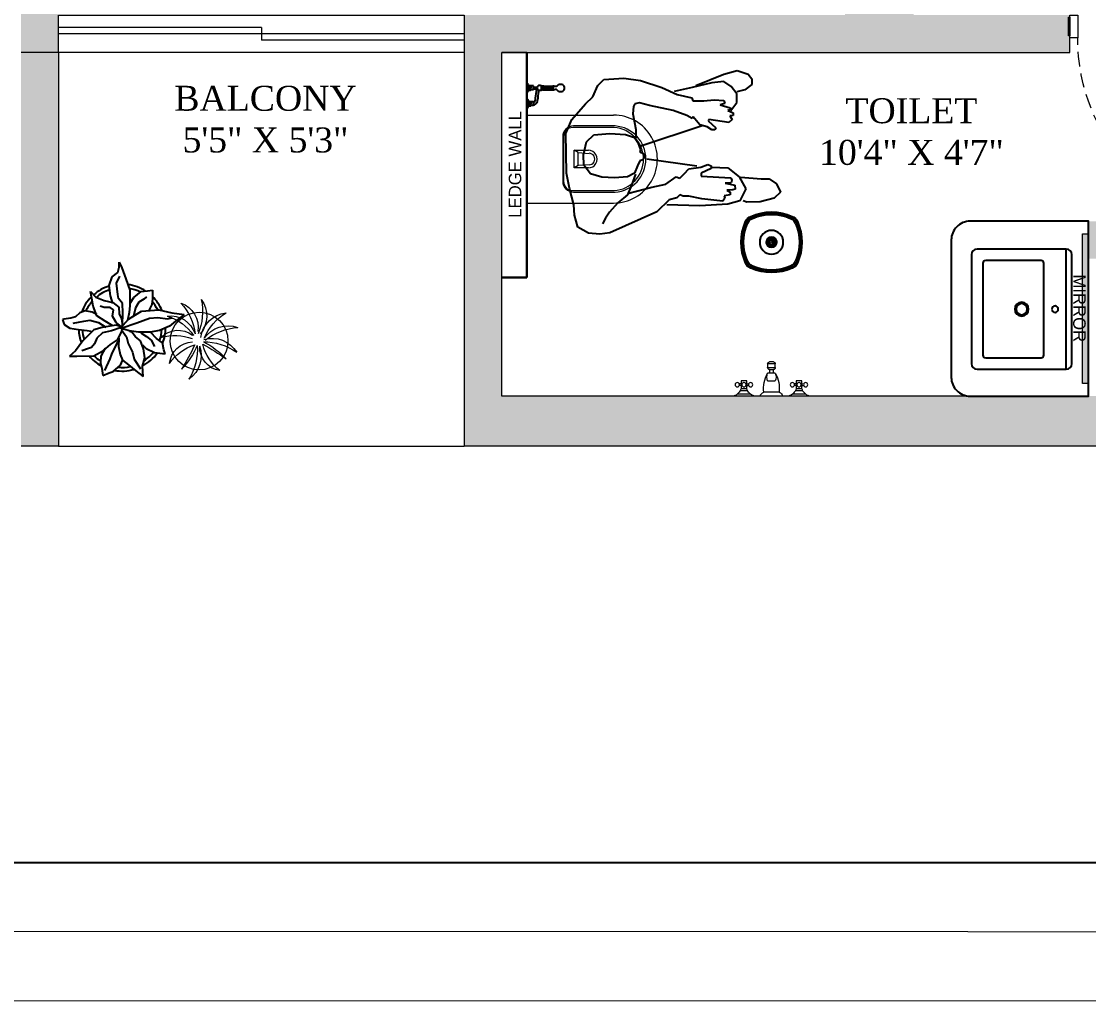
# Model space of a CAD drawing. Header units: inches. Extents: x 2744 to 7136, y -4349 to -2068.
# Drawn here: x 5651.2 to 5822.1, y -4349.2 to -4192.3 of the extents above; entities that cross this region are included whole.
import ezdxf

# ---------------------------------------------------------------- set-up
doc = ezdxf.new("R2010")
doc.units = ezdxf.units.IN
doc.header["$MEASUREMENT"] = 0
for name, pattern in [('1', [0]), ('CENTER2', [1.125, 0.75, -0.125, 0.125, -0.125]), ('HIDDEN4', [0.09375, 0.0625, -0.03125])]:
    doc.linetypes.add(name, pattern=pattern)
for name, color, linetype in [('1_text', 252, 'Continuous'), ('CAY', 94, 'Continuous'), ('OP-ARQ-PUERTA', 3, 'Continuous'), ('OP-PROY 1', 8, 'HIDDEN4'), ('sanit acces', 4, 'Continuous')]:
    doc.layers.add(name, color=color, linetype=linetype)
for name, color, linetype, lineweight in [('25_landscape plants', 72, 'Continuous', 20), ('col.', 31, 'Continuous', 0), ('DIM', 40, '1', 0), ('FURNI', 140, 'Continuous', 18), ('wall', 7, 'Continuous', 30)]:
    doc.layers.add(name, color=color, linetype=linetype, lineweight=lineweight)
doc.layers.add('HATCH', color=251, linetype='Continuous', lineweight=0, transparency=0.75)
doc.styles.add('ATT', font='romans.shx')
doc.styles.add('HEMI', font='stylu.ttf')
doc.styles.add('syf', font='sylfaen.ttf')

# ---------------------------------------------------------------- blocks, each defined once
blk = doc.blocks.new('12PPLT12')
at = {"color": 0, "linetype": 'ByBlock'}
for p, q in [((-0.034, 0.694), (-0.032, 0.751)), ((-0.032, 0.751), (-0.002, 0.689)), ((-0.116, 0.583), (-0.05, 0.632)), ((-0.05, 0.632), (-0.034, 0.694)), ((-0.002, 0.689), (0.044, 0.559)), ((-0.148, 0.486), (-0.116, 0.583)), ((-0.064, 0.51), (-0.026, 0.591)), ((-0.05, 0.38), (-0.064, 0.51)), ((0.044, 0.559), (0.09, 0.432)), ((-0.349, 0.334), (-0.362, 0.415)), ((-0.362, 0.415), (-0.303, 0.35)), ((-0.132, 0.367), (-0.148, 0.486)), ((-0.043, 0.334), (-0.05, 0.38)), ((0.09, 0.432), (0.09, 0.339)), ((0.134, 0.347), (0.22, 0.415)), ((0.22, 0.415), (0.291, 0.421)), ((0.291, 0.421), (0.35, 0.429)), ((0.35, 0.429), (0.348, 0.331)), ((-0.332, 0.247), (-0.349, 0.334)), ((-0.289, 0.136), (-0.332, 0.247)), ((-0.303, 0.35), (-0.208, 0.312)), ((-0.205, 0.231), (-0.251, 0.247)), ((-0.208, 0.312), (-0.105, 0.29)), ((-0.108, 0.279), (-0.132, 0.367)), ((-0.105, 0.29), (-0.037, 0.236)), ((0.003, 0.279), (-0.043, 0.334)), ((0.009, 0.169), (0.003, 0.279)), ((0.09, 0.253), (0.082, 0.174)), ((0.09, 0.339), (0.09, 0.253)), ((0.093, 0.282), (0.134, 0.347)), ((0.193, 0.293), (0.155, 0.228)), ((0.25, 0.328), (0.193, 0.293)), ((0.28, 0.353), (0.25, 0.328)), ((0.342, 0.266), (0.304, 0.19)), ((0.348, 0.331), (0.342, 0.266)), ((-0.536, 0.125), (-0.59, 0.109)), ((-0.487, 0.171), (-0.536, 0.125)), ((-0.425, 0.193), (-0.487, 0.171)), ((-0.346, 0.179), (-0.425, 0.193)), ((-0.292, 0.149), (-0.346, 0.179)), ((-0.194, 0.074), (-0.289, 0.136)), ((-0.137, 0.231), (-0.205, 0.231)), ((-0.097, 0.204), (-0.137, 0.231)), ((-0.11, 0.133), (-0.097, 0.204)), ((-0.069, 0.06), (-0.11, 0.133)), ((-0.037, 0.236), (-0.034, 0.158)), ((-0.034, 0.158), (-0.007, 0.101)), ((0.006, 0.027), (0.009, 0.169)), ((0.082, 0.174), (0.061, 0.082)), ((0.074, 0.098), (0.223, 0.188)), ((0.155, 0.228), (0.131, 0.13)), ((0.223, 0.188), (0.421, 0.204)), ((0.421, 0.204), (0.573, 0.171)), ((0.573, 0.171), (0.716, 0.152)), ((0.716, 0.152), (0.613, 0.074)), ((-0.671, 0.098), (-0.687, 0.095)), ((-0.687, 0.095), (-0.666, 0.036)), ((-0.59, 0.109), (-0.671, 0.098)), ((-0.666, 0.036), (-0.601, -0.005)), ((-0.563, 0.052), (-0.441, 0.074)), ((-0.441, 0.074), (-0.373, 0.084)), ((-0.373, 0.084), (-0.27, 0.057)), ((-0.229, 0.003), (-0.324, -0.027)), ((-0.27, 0.057), (-0.186, 0.006)), ((-0.069, 0.027), (-0.229, 0.003)), ((-0.108, 0.019), (-0.194, 0.074)), ((-0.01, 0.003), (-0.121, -0.038)), ((-0.01, 0.014), (-0.069, 0.06)), ((-0.002, 0.006), (-0.069, 0.027)), ((-0.018, -0.008), (0.074, 0.098)), ((-0.01, -0.005), (0.169, 0.055)), ((0.003, 0.017), (-0.01, 0.014)), ((0.003, -0.029), (-0.01, 0.003)), ((-0.007, 0.101), (0.003, 0.017)), ((0.169, 0.055), (0.315, 0.109)), ((0.315, 0.109), (0.413, 0.117)), ((0.413, 0.117), (0.524, 0.101)), ((0.545, 0.017), (0.429, -0.032)), ((0.524, 0.101), (0.578, 0.114)), ((0.613, 0.074), (0.545, 0.017)), ((-0.601, -0.005), (-0.503, -0.021)), ((-0.503, -0.021), (-0.4, -0.032)), ((-0.395, -0.094), (-0.452, -0.152)), ((-0.4, -0.032), (-0.357, -0.04)), ((-0.324, -0.027), (-0.395, -0.094)), ((-0.292, -0.122), (-0.316, -0.187)), ((-0.224, -0.059), (-0.292, -0.122)), ((-0.121, -0.038), (-0.224, -0.059)), ((-0.053, -0.14), (0.003, -0.029)), ((-0.037, -0.122), (-0.04, -0.219)), ((0.082, -0.038), (-0.018, -0.008)), ((-0.007, -0.024), (0.05, -0.105)), ((0.05, -0.105), (0.071, -0.181)), ((0.188, -0.054), (0.082, -0.038)), ((0.112, -0.051), (0.09, -0.043)), ((0.155, -0.108), (0.112, -0.051)), ((0.212, -0.152), (0.155, -0.108)), ((0.323, -0.051), (0.188, -0.054)), ((0.215, -0.062), (0.282, -0.103)), ((0.282, -0.103), (0.334, -0.146)), ((0.429, -0.032), (0.323, -0.051)), ((0.396, -0.124), (0.326, -0.054)), ((-0.452, -0.152), (-0.536, -0.268)), ((-0.387, -0.241), (-0.465, -0.268)), ((-0.352, -0.227), (-0.387, -0.241)), ((-0.316, -0.187), (-0.352, -0.227)), ((-0.193, -0.236), (-0.244, -0.33)), ((-0.213, -0.263), (-0.135, -0.195)), ((-0.135, -0.195), (-0.053, -0.14)), ((-0.119, -0.304), (-0.04, -0.148)), ((-0.04, -0.219), (-0.021, -0.308)), ((0.071, -0.181), (0.12, -0.282)), ((0.247, -0.246), (0.212, -0.152)), ((0.234, -0.2), (0.277, -0.241)), ((0.277, -0.241), (0.372, -0.287)), ((0.334, -0.146), (0.372, -0.217)), ((0.464, -0.176), (0.396, -0.124)), ((0.48, -0.257), (0.464, -0.176)), ((-0.536, -0.268), (-0.606, -0.328)), ((-0.606, -0.328), (-0.522, -0.328)), ((-0.522, -0.328), (-0.324, -0.325)), ((-0.324, -0.325), (-0.213, -0.263)), ((-0.244, -0.33), (-0.247, -0.406)), ((-0.199, -0.494), (-0.139, -0.358)), ((-0.139, -0.358), (-0.119, -0.304)), ((-0.021, -0.308), (0.006, -0.376)), ((0.12, -0.282), (0.139, -0.363)), ((0.139, -0.363), (0.212, -0.474)), ((0.236, -0.444), (0.261, -0.349)), ((0.261, -0.349), (0.247, -0.246)), ((0.372, -0.287), (0.494, -0.301)), ((0.494, -0.301), (0.48, -0.257)), ((-0.247, -0.406), (-0.233, -0.471)), ((-0.233, -0.471), (-0.222, -0.551)), ((-0.102, -0.503), (-0.017, -0.432)), ((-0.017, -0.432), (0.003, -0.378)), ((0.006, -0.376), (0.074, -0.428)), ((0.074, -0.428), (0.158, -0.496)), ((0.242, -0.561), (0.236, -0.444)), ((-0.222, -0.551), (-0.148, -0.522)), ((-0.148, -0.522), (-0.102, -0.503)), ((0.158, -0.496), (0.242, -0.561))]:
    blk.add_line(p, q, dxfattribs=at)
for radius, start, end in [(0.5, 56.9563, 82.295), (0.5, 107.123, 130.9816), (0.458, 107.9864, 130.5771), (0.458, 62.6899, 79.5345), (0.5, 134.8021, 159.1804), (0.458, 138.4756, 155.3347), (0.458, 26.2761, 41.1349), (0.5, 22.9768, 45.8473), (0.5, 182.503, 200.4563), (0.458, 183.2699, 197.4002), (0.458, 340.6559, 357.5057), (0.5, 338.5862, 359.7442), (0.5, 220.6606, 241.3393), (0.458, 225.0835, 237.5023), (0.5, 298.3455, 324.4541), (0.458, 303.3868, 322.0756), (0.5, 259.7038, 286.1281), (0.458, 264.1886, 282.4028)]:
    blk.add_arc((0, 0), radius, start, end, dxfattribs=at)
at = {"color": 0, "linetype": 'ByBlock', "style": 'ATT'}
for tag, p, flags in [('ITEM', (-1, -3.25), 3), ('ROOM_NUMBER', (-1, -4.583), 1)]:
    blk.add_attdef(tag, p, '', height=1, dxfattribs=dict(at, flags=flags))
blk = doc.blocks.new('FF_BITTU$0$A$C5831235F')
at = {"ltscale": 35}
for centre, radius, start, end in [((10.92, 11.96), 4.78, 134.098, 217.0251), ((16.58, 12.6), 9.42, 162.7347, 201.6887), ((8.45, 13.52), 5.19, 173.0443, 252.5082), ((13.11, 17.27), 10.3, 197.6196, 234.8467), ((13.25, 8.92), 4.78, 95.2304, 178.1575), ((18.06, 5.86), 9.42, 123.8671, 162.8211), ((5.62, 13.13), 5.21, 199.3079, 278.6102), ((8.15, 19.5), 11, 227.401, 263.4176), ((-5.73, 41.91), 36.41, 293.9763, 302.6625), ((2.56, 23.29), 16.55, 293.5671, 313.3482), ((9.92, 19.7), 11.6, 266.3268, 301.3901), ((11.22, 13.11), 5.79, 249.959, 325.0378), ((2.42, 18.43), 11.37, 257.7307, 293.1525), ((3.31, 11.76), 5.54, 233.3096, 310.0962), ((8.47, 1.61), 5.88, 98.2746, 172.7501), ((11.81, -3.2), 10.72, 112.3272, 148.8179), ((11.04, 1.96), 5.79, 124.7706, 199.8494), ((17.17, -0.77), 11.6, 141.1384, 176.2017), ((13.56, 5.16), 5.79, 163.6382, 238.717), ((23.16, 14.45), 16.55, 207.2463, 227.0274), ((20.05, 6.88), 11.6, 180.006, 215.0693), ((41.21, 23.92), 36.41, 207.6555, 216.3417), ((6.76, -2.14), 9.42, 37.5463, 76.5003), ((9.5, 2.86), 4.78, 8.9096, 91.8367)]:
    blk.add_arc(centre, radius, start, end, dxfattribs=at)
blk = doc.blocks.new('POT')
at = {"lineweight": 9}
blk.add_circle((65951.07, 13734.04), 7.7, dxfattribs=at)
at = {"layer": '25_landscape plants', "lineweight": 9, "xscale": -1.332161771189671, "yscale": 1.332161771189671, "zscale": 1.332161771189671, "rotation": 90}
blk.add_blockref('FF_BITTU$0$A$C5831235F', (65961.39, 13745.11), dxfattribs=at)
blk = doc.blocks.new('R91')
at = {"color": 9, "linetype": 'ByBlock', "true_color": 0xbbbcbf}
for p, q in [((-372.4, 958.5), (-440.8, 952.5)), ((-312.9, 949.5), (-372.4, 958.5)), ((-503.2, 916.9), (-524, 845.6)), ((-440.8, 952.5), (-503.2, 916.9)), ((-339.7, 863.4), (-357.5, 896.1)), ((-33.6, 824.8), (-312.9, 949.5)), ((-524, 845.6), (-526.9, 783.2)), ((-315.9, 827.8), (-339.7, 863.4)), ((-265.4, 771.4), (-315.9, 827.8)), ((-526.9, 783.2), (-553.7, 685.2)), ((-208.9, 723.9), (-265.4, 771.4)), ((40.7, 753.5), (-33.6, 824.8)), ((222, 789.2), (25.9, 783.2)), ((388.5, 780.3), (222, 789.2)), ((358.8, 762.5), (233.9, 747.6)), ((370.7, 744.6), (358.8, 762.5)), ((459.8, 759.5), (388.5, 780.3)), ((501.4, 768.4), (480.6, 759.5)), ((581.7, 765.4), (501.4, 768.4)), ((664.9, 744.6), (581.7, 765.4)), ((-185.1, 667.4), (-208.9, 723.9)), ((-200, 714.9), (-63.3, 679.3)), ((85.3, 741.7), (40.7, 753.5)), ((103.2, 723.9), (85.3, 741.7)), ((124, 732.8), (103.2, 723.9)), ((156.7, 732.8), (124, 732.8)), ((233.9, 747.6), (156.7, 732.8)), ((367.7, 729.8), (370.7, 744.6)), ((403.4, 723.9), (367.7, 729.8)), ((382.5, 697.1), (403.4, 709)), ((403.4, 709), (403.4, 723.9)), ((495.5, 688.2), (459.8, 759.5)), ((703.5, 709), (664.9, 744.6)), ((679.8, 658.5), (703.5, 709)), ((-553.7, 685.2), (-571.5, 596.2)), ((-161.4, 602.1), (-185.1, 667.4)), ((-63.3, 679.3), (19.9, 661.5)), ((19.9, 661.5), (82.4, 616.9)), ((373.6, 655.6), (430.1, 667.4)), ((409.3, 652.6), (373.6, 655.6)), ((418.2, 694.2), (382.5, 697.1)), ((406.3, 622.9), (412.3, 637.7)), ((412.3, 637.7), (409.3, 652.6)), ((433.1, 691.2), (418.2, 694.2)), ((430.1, 667.4), (433.1, 691.2)), ((456.9, 616.9), (495.5, 688.2)), ((635.2, 628.8), (679.8, 658.5)), ((-571.5, 596.2), (-574.5, 358.6)), ((-428.9, 599.1), (-467.5, 548.6)), ((-360.5, 619.9), (-428.9, 599.1)), ((-286.2, 622.9), (-360.5, 619.9)), ((-208.9, 616.9), (-286.2, 622.9)), ((-167.3, 596.2), (-208.9, 616.9)), ((-149.5, 551.6), (-167.3, 596.2)), ((82.4, 616.9), (103.2, 625.9)), ((103.2, 625.9), (129.9, 599.1)), ((129.9, 599.1), (156.7, 569.4)), ((231, 614), (406.3, 622.9)), ((231, 596.2), (231, 614)), ((290.4, 566.5), (231, 596.2)), ((388.5, 563.5), (456.9, 616.9)), ((465.8, 619.9), (587.6, 628.8)), ((587.6, 628.8), (635.2, 628.8)), ((-467.5, 548.6), (-470.5, 486.3)), ((-134.6, 521.9), (-149.5, 551.6)), ((-116.8, 516), (-134.6, 521.9)), ((-104.9, 498.2), (-116.8, 516)), ((-93, 510), (204.2, 551.6)), ((156.7, 569.4), (228, 560.5)), ((228, 560.5), (269.6, 542.7)), ((269.6, 542.7), (290.4, 551.6)), ((290.4, 551.6), (290.4, 566.5)), ((293.4, 560.5), (388.5, 563.5)), ((-470.5, 486.3), (-452.6, 409.1)), ((-146.5, 412), (-131.6, 456.6)), ((-134.6, 468.5), (-107.9, 480.3)), ((-131.6, 456.6), (-134.6, 468.5)), ((-107.9, 480.3), (-104.9, 498.2)), ((-452.6, 409.1), (-408.1, 367.5)), ((-220.8, 364.5), (-167.3, 382.3)), ((-167.3, 382.3), (-146.5, 412)), ((-158.4, 334.8), (-158.4, 385.3)), ((-128.7, 432.8), (236.9, 311.1)), ((-574.5, 358.6), (-538.8, 275.4)), ((-408.1, 367.5), (-312.9, 358.6)), ((-312.9, 358.6), (-220.8, 364.5)), ((-176.2, 242.8), (-158.4, 334.8)), ((266.6, 320), (222, 308.1)), ((293.4, 337.8), (266.6, 320)), ((272.6, 284.3), (317.2, 325.9)), ((311.2, 337.8), (293.4, 337.8)), ((317.2, 325.9), (311.2, 337.8)), ((-538.8, 275.4), (-458.6, 183.4)), ((177.5, 269.5), (144.8, 251.7)), ((183.4, 260.6), (177.5, 269.5)), ((222, 308.1), (183.4, 260.6)), ((275.5, 275.4), (272.6, 284.3)), ((394.4, 293.3), (275.5, 275.4)), ((415.2, 275.4), (394.4, 293.3)), ((400.4, 254.6), (415.2, 275.4)), ((421.2, 251.7), (400.4, 254.6)), ((-173.3, 198.2), (-176.2, 242.8)), ((-164.3, 183.4), (-173.3, 198.2)), ((-78.1, 192.3), (-137.6, 177.4)), ((64.5, 222), (-78.1, 192.3)), ((144.8, 251.7), (64.5, 222)), ((343.9, 189.3), (403.4, 207.1)), ((388.5, 222), (421.2, 236.8)), ((406.3, 216), (388.5, 222)), ((403.4, 207.1), (406.3, 216)), ((406.3, 222), (442, 174.5)), ((421.2, 236.8), (421.2, 251.7)), ((-458.6, 183.4), (-414, 141.8)), ((-414, 141.8), (-384.3, 73.5)), ((-137.6, 177.4), (-164.3, 183.4)), ((88.3, 127), (174.5, 147.7)), ((174.5, 147.7), (180.4, 165.6)), ((180.4, 165.6), (245.8, 165.6)), ((245.8, 165.6), (308.2, 159.6)), ((308.2, 159.6), (364.7, 162.6)), ((370.7, 180.4), (343.9, 189.3)), ((364.7, 162.6), (370.7, 180.4)), ((442, 174.5), (442, 124)), ((-384.3, 73.5), (-348.6, 37.9)), ((-131.6, 43.8), (-3.8, 85.4)), ((-3.8, 85.4), (88.3, 127)), ((177.5, 85.4), (70.5, 109.1)), ((293.4, 58.7), (177.5, 85.4)), ((198.3, 73.5), (364.7, 5.2)), ((409.3, 79.4), (364.7, 49.7)), ((442, 124), (409.3, 79.4)), ((489.5, 100.2), (442, 112.1)), ((531.2, 67.6), (489.5, 100.2)), ((531.2, 34.9), (531.2, 67.6)), ((-348.6, 37.9), (-229.7, 29)), ((-229.7, 29), (-131.6, 43.8)), ((364.7, 49.7), (293.4, 58.7)), ((364.7, 5.2), (445, -15.6)), ((445, -15.6), (510.3, 5.2)), ((510.3, 5.2), (531.2, 34.9))]:
    blk.add_line(p, q, dxfattribs=at)
blk = doc.blocks.new('wall handshower (top)')
at = {"color": 0}
for p, q in [((29.5, 0), (-29.5, 0)), ((-29.5, 0), (-29.5, -2.7)), ((29.5, 0), (29.5, -2.7)), ((129.5, 0), (70.5, 0)), ((70.5, 0), (70.5, -2.7)), ((129.5, 0), (129.5, -2.7)), ((-27.3, -4), (27.3, -4)), ((-21.5, -10.1), (0, -10.1)), ((-14.1, -10.1), (-14.1, -24.7)), ((-12, -42.7), (-12, -25.9)), ((-12, -25.9), (-0.1, -25.9)), ((-12, -42.7), (11.8, -42.7)), ((-6, -25.9), (-6, -10.1)), ((11.8, -25.9), (-0.1, -25.9)), ((21.5, -10.1), (0, -10.1)), ((5.9, -25.9), (5.9, -10.1)), ((11.8, -42.7), (11.8, -25.9)), ((14, -10.1), (14, -24.7)), ((72.7, -4), (127.3, -4)), ((78.5, -10.1), (100, -10.1)), ((85.9, -10.1), (85.9, -24.7)), ((88, -42.7), (88, -25.9)), ((88, -25.9), (99.9, -25.9)), ((88, -42.7), (111.8, -42.7)), ((94, -25.9), (94, -10.1)), ((94.8, -45.5), (94.8, -67.4)), ((111.8, -25.9), (99.9, -25.9)), ((121.5, -10.1), (100, -10.1)), ((105.1, -45.5), (105.1, -67.7)), ((105.9, -25.9), (105.9, -10.1)), ((111.8, -42.7), (111.8, -25.9)), ((114, -10.1), (114, -24.7)), ((88, -101), (88, -95.2)), ((88, -108.4), (88, -165.2)), ((88.6, -107.2), (88.6, -164.5)), ((89.5, -105.8), (89.5, -163.6)), ((90.7, -104.4), (90.7, -162.5)), ((92.2, -103.2), (92.2, -161.5)), ((93.8, -102.1), (93.8, -160.7)), ((95.7, -101.4), (95.7, -160)), ((97.7, -100.9), (97.7, -159.6)), ((99.7, -100.8), (99.7, -159.5)), ((101.7, -101), (101.7, -159.7)), ((103.7, -101.5), (103.7, -160.1)), ((105.5, -102.3), (105.5, -160.8)), ((107.1, -103.3), (107.1, -161.6)), ((108.5, -104.5), (108.5, -162.6)), ((109.6, -105.8), (109.6, -163.6)), ((110.4, -107), (110.4, -164.4)), ((110.9, -107.8), (110.9, -164.9)), ((111.1, -101), (111.1, -95.2)), ((111.1, -108.4), (111.1, -165.2))]:
    blk.add_line(p, q, dxfattribs=at)
for centre, radius, start, end in [((-27.4, -1.6), 2.41, 207.91788, 271.97177), ((-15, 2), 13.8, 205.78965, 241.65642), ((-10.4, -20.2), 5.86, 230.07929, 254.09241), ((16.8, -40.9), 24.5, 184.30109, 218.58505), ((22.3, -35.7), 32.1, 219.66968, 269.63365), ((22, -37.7), 15.3, 199.05037, 270.60848), ((10.2, -20.2), 5.86, 285.90759, 309.92071), ((15, 2), 13.8, 298.34358, 334.21035), ((-21.2, -678.9), 627.4, 81.06025, 86.04027), ((27.4, -1.6), 2.41, 268.02823, 332.08212), ((72.6, -1.6), 2.41, 207.91788, 271.97177), ((85, 2), 13.8, 205.78965, 241.65642), ((71.4, -103.7), 44.8, 58.5932, 83.7686), ((99.5, -83.4), 16.7, 30.51062, 149.48938), ((89.6, -20.2), 5.86, 230.07929, 254.09241), ((99.9, -36.8), 10, 215.7762, 324.2238), ((110.2, -20.2), 5.86, 285.90759, 309.92071), ((115, 2), 13.8, 298.34358, 334.21035), ((127.4, -1.6), 2.41, 268.02823, 332.08212), ((-119, -1558.6), 1497.4, 82.50725, 84.59327), ((73.1, -100.5), 26.8, 64.08238, 83.22663), ((115.2, -81.1), 30.7, 168.40043, 207.22729), ((90.1, -104.7), 2.8, 137.30645, 222.69355), ((89.2, -101.9), 1.5, 143.14409, 216.85591), ((89.2, -107.5), 1.5, 143.14409, 216.85591), ((99.6, -108.5), 17.6, 49.01472, 130.98528), ((99.6, -109.9), 14.6, 37.5398, 142.4602), ((99.6, -110.3), 13.8, 33.13706, 146.86294), ((99.6, -112.3), 12.9, 26.35513, 153.64487), ((99.6, -113.4), 12.6, 23.43682, 156.56318), ((83.8, -81.1), 30.7, 332.77271, 11.59957), ((109.9, -101.9), 1.5, 323.14409, 36.85591), ((109.1, -104.7), 2.8, 317.30645, 42.69355), ((109.9, -107.5), 1.5, 323.14409, 36.85591), ((119.7, -215.3), 42.7, 153.51235, 181.25169), ((72.4, -182), 17, 302.64813, 343.71205), ((90.1, -168.9), 2.8, 137.30645, 222.69355), ((89.2, -166.1), 1.5, 143.14409, 216.85591), ((89.2, -171.7), 1.5, 143.14409, 216.85591), ((99.6, -174.1), 14.6, 37.5398, 142.4602), ((99.6, -174.6), 13.8, 33.13706, 146.86294), ((99.6, -176.5), 12.9, 26.35513, 153.64487), ((99.6, -177.6), 12.6, 23.43682, 156.56318), ((41.8, -182.1), 47.1, 354.37474, 11.64294), ((157.3, -182.1), 47.1, 168.35706, 185.62526), ((126.7, -182), 17, 196.28795, 237.35187), ((109.9, -166.1), 1.5, 323.14409, 36.85591), ((109.1, -168.9), 2.8, 317.30645, 42.69355), ((109.9, -171.7), 1.5, 323.14409, 36.85591), ((79.4, -215.3), 42.7, 358.74831, 26.48765), ((99.5, -216.6), 22.5, 179.13511, 0.86489)]:
    blk.add_arc(centre, radius, start, end, dxfattribs=at)
blk = doc.blocks.new('WC')
at = {"color": 18, "lineweight": 9, "true_color": 0x000000}
for p, q in [((66302.86, 13876), (66302.86, 13862.11)), ((66316.94, 13876), (66316.94, 13862.11)), ((66306.33, 13870.23), (66313.46, 13870.23)), ((66306.33, 13870.11), (66313.46, 13870.11)), ((66304.59, 13861.85), (66304.59, 13868.49)), ((66304.84, 13861.98), (66304.84, 13868.62)), ((66308.48, 13868.38), (66308.48, 13866.13)), ((66308.85, 13867.76), (66308.48, 13868.38)), ((66311.32, 13868.38), (66308.48, 13868.38)), ((66310.94, 13867.76), (66308.85, 13867.76)), ((66308.85, 13867.76), (66308.98, 13866.01)), ((66310.82, 13866.01), (66310.94, 13867.76)), ((66310.94, 13867.76), (66311.32, 13868.38)), ((66311.32, 13866.13), (66311.32, 13868.38)), ((66314.95, 13868.62), (66314.95, 13861.98)), ((66315.2, 13868.49), (66315.2, 13861.85))]:
    blk.add_line(p, q, dxfattribs=at)
at = {"color": 18, "lineweight": 9, "true_color": 0x000000, "extrusion": (0, 0, -1)}
for centre, major_axis, start_param, end_param in [((66306.33, 13868.49), (-1.23, 1.23), 5.497787, 7.068583), ((66306.33, 13868.62), (-1.05, 1.05), 5.497787, 7.068583), ((66313.46, 13868.49), (1.23, 1.23), -0.785398, 0.785398), ((66313.46, 13868.62), (1.05, 1.05), -0.785398, 0.785398), ((66309.9, 13862.11), (-4.98, 4.98), 2.356194, 5.497787), ((66309.9, 13862.23), (-3.76, 3.76), 2.428728, 5.425253), ((66309.9, 13862.36), (3.58, 3.58), 0.85969, 3.852699)]:
    blk.add_ellipse(centre, major_axis=major_axis, ratio=1, start_param=start_param, end_param=end_param, dxfattribs=at)
at = {"color": 18, "lineweight": 9, "true_color": 0x000000, "extrusion": (2.23124e-30, -2.23124e-30, -1)}
for centre, major_axis in [((66309.9, 13866.13), (1, 1)), ((66309.9, 13866.01), (0.652, 0.652))]:
    blk.add_ellipse(centre, major_axis=major_axis, ratio=1, start_param=0.785398, end_param=3.926991, dxfattribs=at)
at = {"layer": 'wall'}
blk.add_line((66316.94, 13876), (66302.86, 13876), dxfattribs=at)
at = {"layer": 'sanit acces', "color": 250, "lineweight": 9, "xscale": -0.025408890989909, "yscale": 0.025408890989909, "zscale": 0.025408890989909}
blk.add_blockref('wall handshower (top)', (66301.04, 13876), dxfattribs=at)
blk = doc.blocks.new('Faucet - Bathroom front')
at = {"color": 250}
for p, q in [((-0.5, 4.25), (0.5, 4.25)), ((0.5, 3.75), (-0.5, 3.75)), ((-0.5, 3), (0.5, 3)), ((-0.25, 3), (-0.25, 3.5)), ((0.25, 3.5), (0.25, 3)), ((-4, 1.625), (-4.25, 1.625)), ((-3.25, 1.625), (-3, 1.625)), ((0.5, 2), (-0.5, 2)), ((3.25, 1.625), (3, 1.625)), ((4, 1.625), (4.25, 1.625)), ((-5, 0), (-2.25, 0)), ((-4.5087, 0.25), (-2.7408, 0.25)), ((-4, 1.375), (-4.25, 1.375)), ((-3.1442, 0.75), (-4.0979, 0.75)), ((-3.25, 1.375), (-3, 1.375)), ((-1.5, 0), (1.5, 0)), ((-1, 0.5), (1, 0.5)), ((2.25, 0), (5, 0)), ((2.7413, 0.25), (4.5092, 0.25)), ((3.25, 1.375), (3, 1.375)), ((4.1058, 0.75), (3.1521, 0.75)), ((4, 1.375), (4.25, 1.375))]:
    blk.add_line(p, q, dxfattribs=at)
for points in [[(-0.5, 3.75), (-0.5, 4.25)], [(-0.25, 4.5), (0.25, 4.5)], [(0.5, 4.25), (0.5, 3.75)], [(0.25, 3.5), (-0.25, 3.5)]]:
    blk.add_lwpolyline(points, dxfattribs=at)
for points in [[(-4, 1), (-4, 2), (-3.25, 2), (-3.25, 1)], [(3.25, 1), (3.25, 2), (4, 2), (4, 1)]]:
    blk.add_lwpolyline(points, close=True, dxfattribs=at)
for centre in [(-4.5, 1.5), (-3.625, 1.5), (-2.75, 1.5), (2.75, 1.5), (3.625, 1.5), (4.5, 1.5)]:
    blk.add_circle(centre, 0.2795, dxfattribs=at)
for centre, radius, start, end in [((-0.2575, 4.2575), 0.2426, 88.22243, 181.7776), ((0.2575, 4.2575), 0.2426, 358.2224, 91.77757), ((3, 1), 4.0311, 150.2551, 187.125), ((0.6413, 2.5), 1.246, 156.3417, 203.6583), ((-0.2575, 3.7425), 0.2426, 178.2224, 271.7776), ((0.2575, 3.7425), 0.2426, 268.2224, 1.777565), ((-3, 1), 4.0311, 352.875, 29.74488), ((-0.6413, 2.5), 1.246, 336.3417, 23.65835), ((-5.375, 1.375), 1.4252, 285.2551, 344.7449), ((-1.875, 1.375), 1.4252, 195.2551, 254.7449), ((-0.7962, -0.2038), 0.7327, 106.1502, 163.8498), ((0.7962, -0.2038), 0.7327, 16.1502, 73.84979), ((1.875, 1.375), 1.4252, 285.2551, 344.7449), ((5.375, 1.375), 1.4252, 195.2551, 254.7449)]:
    blk.add_arc(centre, radius, start, end, dxfattribs=at)
blk = doc.blocks.new('20')
at = {"linetype": 'Continuous'}
for p, q in [((20307.3, 17155.2), (20302.8, 17153.4)), ((20307.3, 17155.2), (20313.6, 17157.8)), ((20318, 17159.7), (20313.6, 17157.8)), ((20304.5, 17146.2), (20304.5, 17147.5)), ((20304.5, 17146.2), (20304.5, 17137.3)), ((20304.5, 17136), (20304.5, 17137.3)), ((20315.1, 17123.8), (20319.5, 17125.7)), ((20319.5, 17125.7), (20325.8, 17128.3)), ((20325.8, 17128.3), (20330.3, 17130.1)), ((20328.5, 17147.5), (20328.5, 17146.2)), ((20328.5, 17137.3), (20328.5, 17146.2)), ((20328.5, 17137.3), (20328.5, 17136))]:
    blk.add_line(p, q, dxfattribs=at)
at = {"linetype": 'CENTER2'}
for p, q in [((20316.5, 17161.7), (20316.5, 17121.7)), ((20336.5, 17141.7), (20296.5, 17141.7))]:
    blk.add_line(p, q, dxfattribs=at)
at = {"linetype": 'Continuous'}
for radius in [43.2, 18.5, 10.6, 9.32]:
    blk.add_circle((20316.5, 17141.7), radius, dxfattribs=at)
for centre, radius, start, end in [((20250.9, 17207.4), 30.4, 108.64, 161.3731), ((20252.5, 17205.8), 29.5, 107.9494, 162.0514), ((20255.7, 17202.6), 27.4, 107.1836, 162.814), ((20316.5, 17068.9), 183.5, 65.7429, 114.2555), ((20316.5, 17070.2), 179.3, 65.9155, 114.0846), ((20316.5, 17073.6), 169.8, 66.0504, 113.9499), ((20377.4, 17202.6), 27.4, 17.1884, 72.8085), ((20380.6, 17205.8), 29.5, 17.9496, 72.0505), ((20382.3, 17207.5), 30.3, 18.5617, 71.4379), ((20389.4, 17141.7), 183.5, 155.7431, 204.2554), ((20388.1, 17141.7), 179.3, 155.9156, 204.0844), ((20384.6, 17141.7), 169.8, 156.0462, 203.9541), ((20248.5, 17141.7), 169.8, 336.0461, 23.954), ((20245, 17141.7), 179.3, 335.9155, 24.0845), ((20243.7, 17141.7), 183.5, 335.7447, 24.2565), ((20316.5, 17141.7), 18, 136.0565, 268.6411), ((20316.5, 17141.7), 18, 136.0565, 268.9435), ((20316.5, 17141.7), 16.4, 124.5731, 280.4269), ((20308.7, 17149), 7.29, 134.2179, 143.1195), ((20316.5, 17141.7), 18, 88.9435, 136.0565), ((20316.5, 17141.7), 13.3, 25.5438, 154.4562), ((20316.5, 17141.7), 16.4, 304.5731, 100.4269), ((20316.5, 17141.7), 18, 316.0565, 88.9435), ((20317, 17153), 6.74, 81.5149, 91.1477), ((20316.5, 17141.7), 13.3, 205.5438, 334.4562), ((20316.1, 17130.5), 6.74, 261.5141, 271.147), ((20316.5, 17141.7), 18, 268.9435, 316.0565), ((20324.4, 17134.5), 7.29, 314.2179, 323.1195), ((20255.7, 17080.9), 27.4, 197.1892, 252.8119), ((20377.4, 17080.9), 27.4, 287.1823, 342.8172), ((20250.9, 17076.1), 30.4, 198.6493, 251.3514), ((20252.9, 17078.1), 30.1, 198.4913, 251.509), ((20316.5, 17214.6), 183.5, 245.7453, 294.2564), ((20316.5, 17213.3), 179.3, 245.9156, 294.0845), ((20316.5, 17209.9), 169.8, 246.0502, 293.9498), ((20380.7, 17077.6), 29.4, 287.8792, 342.1204), ((20382.3, 17076), 30.3, 288.5612, 341.4243)]:
    blk.add_arc(centre, radius, start, end, dxfattribs=at)
blk = doc.blocks.new('wb18.')
at = {"color": 252}
blk.add_line((-10.85, -1), (10.85, -1), dxfattribs=at)
for points in [[(-9.85, 0), (9.85, 0, -0.41421356), (10.85, -1), (10.85, -17.11, -0.41421356), (9.85, -18.11), (-9.85, -18.11, -0.41421356), (-10.85, -17.11), (-10.85, -1, -0.41421356)], [(-8.295, -5.055), (8.295, -5.055, -0.41421356), (8.795, -5.555), (8.795, -15.555, -0.41421356), (8.295, -16.055), (-8.295, -16.055, -0.41421356), (-8.795, -15.555), (-8.795, -5.555, -0.41421356)]]:
    blk.add_lwpolyline(points, format="xyb", close=True, dxfattribs=at)
for centre, radius in [((0, -3.0275), 0.5862), ((0, -9.055), 1.25), ((0, -9.055), 1)]:
    blk.add_circle(centre, radius, dxfattribs=at)
blk = doc.blocks.new('P-3')
at = {"lineweight": 0}
for p, q in [((-0.0339, 0.0988), (-0.0339, 0.0012)), ((-0.0339, 0.0012), (0, 0.0012))]:
    blk.add_line(p, q, dxfattribs=at)
for points in [[(-0.0339, 0.0988), (-0.0339, 0.92), (-0.0755, 0.92), (-0.0755, 0.0988)], [(-0.8939, 0.01), (-0.8878, 0.01), (-0.8878, 0.09), (-0.8939, 0.09)], [(0, 0.01), (0.0061, 0.01), (0.0061, 0.0888), (0, 0.0888)]]:
    blk.add_lwpolyline(points, close=True, dxfattribs=at)
for points in [[(-0.8878, 0.0012), (-0.8539, 0.0012), (-0.8539, 0.0988), (-0.8878, 0.0988)], [(-0.8878, 0.0988), (-0.8878, 0.0012)], [(-0.0339, 0.0988), (0, 0.0988), (0, 0.0012)]]:
    blk.add_lwpolyline(points, dxfattribs=at)
at = {"layer": 'OP-PROY 1', "linetype": 'HIDDEN4', "lineweight": 0}
blk.add_arc((-0.0337, 0.1008), 0.8202, 92.9241, 180.1423, dxfattribs=at)

msp = doc.modelspace()

# ---------------------------------------------------------------- hatches: boundary and pattern name
at = {"layer": 'HATCH', "true_color": 0xc7c8ca, "transparency": 33554687}
h = msp.add_hatch(color=9, dxfattribs=at)
h.dxf.hatch_style = 1
h.paths.add_polyline_path([(5522.14, -3854.3), (5418.14, -3854.3), (5418.14, -3871.92), (5426.14, -3871.92), (5426.14, -3862.3), (5514.14, -3862.3), (5514.14, -3920.11), (5522.14, -3920.11)])
h.paths.add_polyline_path([(5426.14, -3895.92), (5418.14, -3895.92), (5418.14, -3912.3), (5378.14, -3912.3), (5378.14, -4079.3), (5412.14, -4079.3), (5412.14, -4073.3), (5386.14, -4073.3), (5386.14, -3920.3), (5426.14, -3920.3)])
h.paths.add_polyline_path([(5448.14, -3914.3), (5426.14, -3914.3), (5426.14, -3920.3), (5448.14, -3920.3)])
h.paths.add_polyline_path([(5514.14, -3914.3), (5481.14, -3914.3), (5481.14, -3920.11), (5514.14, -3920.11)], flags=17)
h.paths.add_polyline_path([(5522.14, -3954.3), (5516.14, -3954.3), (5516.14, -4073.3), (5484.14, -4073.3), (5484.14, -4079.3), (5516.14, -4079.3), (5516.14, -4139.3), (5537.14, -4139.3), (5537.14, -4133.3), (5522.14, -4133.3)])
h.paths.add_polyline_path([(5386.14, -4079.3), (5378.14, -4079.3), (5378.14, -4144.3), (5386.14, -4144.3)])
h.paths.add_polyline_path([(5522.14, -4139.3), (5516.14, -4139.3), (5516.14, -4144.3), (5516.14, -4197.3), (5522.14, -4197.3)])
h.paths.add_polyline_path([(5657.14, -4038.3), (5752.14, -4038.3), (5752.14, -4031.3), (5645.14, -4031.3), (5645.14, -4075.3), (5651.14, -4075.3), (5651.14, -4133.3), (5631.14, -4133.3), (5631.14, -4139.3), (5651.14, -4139.3), (5651.14, -4197.3), (5657.14, -4197.3), (5657.14, -4191.3)])
h.paths.add_polyline_path([(5657.14, -4197.3), (5651.14, -4197.3), (5651.14, -4260.3), (5657.14, -4260.3)])
h.paths.add_polyline_path([(5819.14, -4191.3), (5794.14, -4191.3), (5794.14, -4143.3), (5792.14, -4143.3), (5792.14, -4031.3), (5786.14, -4031.3), (5786.14, -4142.3), (5783.14, -4142.3), (5783.14, -4191.3), (5722.14, -4191.3), (5722.14, -4197.3), (5722.14, -4260.3), (5858.14, -4260.3), (5858.14, -4197.3), (5852.14, -4197.3), (5852.14, -4224.3), (5852.14, -4252.3), (5822.14, -4252.3), (5728.14, -4252.3), (5728.14, -4197.3), (5819.14, -4197.3)])
h.paths.add_polyline_path([(5858.14, -4191.3), (5852.14, -4191.3), (5852.14, -4197.3), (5858.14, -4197.3)], flags=17)
h.paths.add_polyline_path([(5852.14, -4224.3), (5822.14, -4224.3), (5822.14, -4230.3), (5828.14, -4230.3), (5852.14, -4230.3)], flags=17)
h.paths.add_polyline_path([(5928.14, -4037.3), (5928.14, -4031.3), (5825.14, -4031.3), (5825.14, -4037.3), (5920.14, -4037.3), (5920.14, -4191.3), (5920.14, -4197.3), (5928.14, -4197.3), (5928.14, -4191.3)])
h.paths.add_polyline_path([(6026.14, -4037.3), (6018.14, -4037.3), (6018.14, -4085.3), (6026.14, -4085.3)])
h.paths.add_polyline_path([(6026.14, -3812.3), (5916.14, -3812.3), (5916.14, -3874.3), (5844.14, -3874.3), (5844.14, -3882.3), (5844.14, -3996.3), (5850.14, -3996.3), (5850.14, -3882.3), (5924.14, -3882.3), (5924.14, -3874.3), (5924.14, -3820.3), (6018.14, -3820.3), (6018.14, -3874.3), (5987.14, -3874.3), (5987.14, -3882.3), (6018.14, -3882.3), (6018.14, -4037.3), (6026.14, -4037.3)])
h.paths.add_polyline_path([(5844.14, -3874.3), (5792.14, -3874.3), (5792.14, -3861.41), (5786.14, -3861.41), (5786.14, -3863.3), (5786.14, -3876.3), (5780.14, -3876.3), (5780.14, -3915.3), (5733.14, -3915.3), (5733.14, -3887.3), (5727.14, -3887.3), (5727.14, -3915.3), (5727.14, -3921.3), (5778.14, -3921.3), (5778.14, -3965.3), (5792.14, -3965.3), (5792.14, -3916.3), (5798.14, -3916.3), (5798.14, -3882.3), (5844.14, -3882.3)])
h.paths.add_polyline_path([(5792.14, -3801.3), (5589.14, -3801.3), (5589.14, -3854.3), (5560.14, -3854.3), (5560.14, -3862.3), (5589.14, -3862.3), (5589.14, -3921.3), (5596.14, -3921.3), (5596.14, -3866.3), (5600.14, -3866.3), (5600.14, -3809.3), (5728.14, -3809.3), (5728.14, -3845.3), (5734.14, -3845.3), (5734.14, -3808.3), (5786.14, -3808.3), (5786.14, -3817.3), (5792.14, -3817.3)])
h.paths.add_polyline_path([(5811.14, -3959.3), (5792.14, -3959.3), (5792.14, -3965.3), (5811.14, -3965.3)], flags=17)
at = {"layer": 'HATCH', "true_color": 0x7aafdf, "transparency": 33554687}
h = msp.add_hatch(color=143, dxfattribs=at)
h.dxf.hatch_style = 1
h.paths.add_polyline_path([(5822.14, -4226.3), (5821.14, -4226.3), (5821.14, -4250.3), (5822.14, -4250.3)])

# ---------------------------------------------------------------- linework, layer by layer
at = {"color": 7, "lineweight": 15, "ltscale": 10, "true_color": 0xffffff, "elevation": 0}
msp.add_lwpolyline([(5336.63, -3644.04), (6268.96, -3644.2), (6268.95, -4349.24), (5336.62, -4349.07)], close=True, dxfattribs=at)
at = {"color": 18, "lineweight": 15, "ltscale": 10, "true_color": 0x000000, "elevation": 0}
msp.add_lwpolyline([(5347.73, -3655.13), (6257.87, -3655.3), (6257.85, -4338.15), (5347.71, -4337.98)], close=True, dxfattribs=at)
at = {"ltscale": 0.012, "elevation": 0}
msp.add_lwpolyline([(5358.83, -3666.24), (6038.67, -3666.24), (6038.67, -4327.01), (5358.83, -4327.01)], close=True, dxfattribs=at)
msp.add_lwpolyline([(5800.14, -4227.3), (5800.14, -4249.3, 0.414214), (5803.14, -4252.3), (5822.14, -4252.3), (5822.14, -4224.3), (5803.14, -4224.3, 0.414214)], format="xyb", close=True)
at = {"layer": 'DIM', "color": 18, "true_color": 0x000000}
for p, q in [((5819.14, -4197.3), (5819.14, -4191.3)), ((5657.14, -4197.3), (5651.14, -4197.3)), ((5722.14, -4197.3), (5657.14, -4197.3)), ((5657.14, -4197.3), (5657.14, -4260.3)), ((5722.14, -4197.3), (5722.14, -4260.3)), ((5728.14, -4252.3), (5728.14, -4197.3)), ((5728.14, -4197.3), (5819.14, -4197.3)), ((5822.14, -4252.3), (5728.14, -4252.3)), ((5657.14, -4260.3), (5651.14, -4260.3)), ((5858.14, -4260.3), (5722.14, -4260.3))]:
    msp.add_line(p, q, dxfattribs=at)
at = {"layer": 'DIM', "color": 143, "true_color": 0x7aafdf}
for p, q in [((5689.64, -4193.3), (5657.14, -4193.3)), ((5689.64, -4193.3), (5689.64, -4195.3)), ((5722.14, -4194.3), (5657.14, -4194.3)), ((5722.14, -4195.3), (5689.64, -4195.3))]:
    msp.add_line(p, q, dxfattribs=at)
at = {"layer": 'DIM', "color": 252, "true_color": 0x939598}
msp.add_line((5657.14, -4260.3), (5722.14, -4260.3), dxfattribs=at)
at = {"layer": 'DIM', "color": 18, "true_color": 0x000000}
for points in [[(5657.14, -4191.3), (5722.14, -4191.3), (5722.14, -4197.3), (5657.14, -4197.3)], [(5822.14, -4226.3), (5822.14, -4250.3), (5821.14, -4250.3), (5821.14, -4226.3)]]:
    msp.add_lwpolyline(points, close=True, dxfattribs=at)
at = {"layer": 'FURNI', "color": 18, "true_color": 0x000000}
for p in [(5728.14, -4233.3), (5732.14, -4197.3)]:
    msp.add_line(p, (5728.14, -4197.3), dxfattribs=at)
at = {"layer": 'wall', "color": 18, "true_color": 0x000000}
for p, q in [((5732.14, -4197.3), (5732.14, -4233.3)), ((5732.14, -4233.3), (5728.14, -4233.3))]:
    msp.add_line(p, q, dxfattribs=at)

# ---------------------------------------------------------------- block references
at = {"xscale": -0.02690667053009016, "yscale": 0.02690667053009016, "zscale": 0.02690667053009016, "rotation": 180}
msp.add_blockref('R91', (5753.88, -4200.59), dxfattribs=at)
at = {"lineweight": 9, "xscale": -0.043857671190349, "yscale": 0.043857671190349, "zscale": 0.043857671190349}
msp.add_blockref('20', (6662.38, -4979.46), dxfattribs=at)
at = {"color": 252, "lineweight": 9, "true_color": 0x939598, "xscale": -0.8863055056715438, "yscale": 0.8863055056715438, "zscale": 0.8863055056715438, "rotation": 270}
msp.add_blockref('wb18.', (5819.44, -4238.38), dxfattribs=at)
at = {"layer": 'CAY', "xscale": 13.92033594822906, "yscale": 13.92033594822906, "zscale": 13.92033594822906}
msp.add_blockref('12PPLT12', (5667.33, -4241.33), dxfattribs=at)
at = {"layer": 'col.', "color": 18, "lineweight": 9, "ltscale": 10, "true_color": 0x000000, "xscale": -1.217803065956105, "yscale": 1.217803065956105, "zscale": 1.217803065956105}
msp.add_blockref('Faucet - Bathroom front', (5771.34, -4252.3), dxfattribs=at)
at = {"layer": 'OP-ARQ-PUERTA', "color": 18, "lineweight": 0, "true_color": 0x000000, "xscale": -37.16894977183139, "yscale": 37.16894977183139, "zscale": 37.1689497718314, "rotation": 180.0000000610268}
msp.add_blockref('P-3', (5852.14, -4191.26, 0), dxfattribs=at)
at = {"layer": 'wall', "color": 18, "true_color": 0x000000, "xscale": -1, "rotation": 90}
msp.add_blockref('WC', (19608.14, 62095.55), dxfattribs=at)
at = {"layer": 'wall', "color": 18, "true_color": 0x000000, "xscale": 0.6, "yscale": 0.6, "zscale": 0.6}
msp.add_blockref('POT', (-33890.97, -12483.91, 0), dxfattribs=at)

# ---------------------------------------------------------------- texts
at = {"layer": '1_text', "color": 242, "ltscale": 0.15, "true_color": 0xcd2027, "insert": (5793.76, -4209.97), "char_height": 4, "attachment_point": 5, "rotation": 0.0028, "style": 'syf'}
msp.add_mtext('TOILET\\P10\'4" X 4\'7"', dxfattribs=at)
at = {"layer": '1_text', "color": 252, "ltscale": 0.15, "true_color": 0x939598, "insert": (5730.28, -4215.2), "char_height": 2, "width": 21.7394, "attachment_point": 5, "rotation": 90.0028, "style": 'HEMI'}
msp.add_mtext('LEDGE WALL', dxfattribs=at)
at = {"layer": '1_text', "color": 18, "ltscale": 0.15, "true_color": 0x000000, "insert": (5820.65, -4238.24), "char_height": 2, "width": 21.7394, "attachment_point": 5, "rotation": 270.0028, "style": 'HEMI'}
msp.add_mtext('MIRROR', dxfattribs=at)

# ---------------------------------------------------------------- next in the draw order: texts
at = {"layer": '1_text', "color": 242, "ltscale": 0.15, "true_color": 0xcd2027, "insert": (5690.3, -4207.98), "char_height": 4, "attachment_point": 5, "rotation": 0.0028, "style": 'syf', "bg_fill": 2}
msp.add_mtext('BALCONY\\P5\'5" X 5\'3"', dxfattribs=at)

doc.saveas('drawing.dxf')
